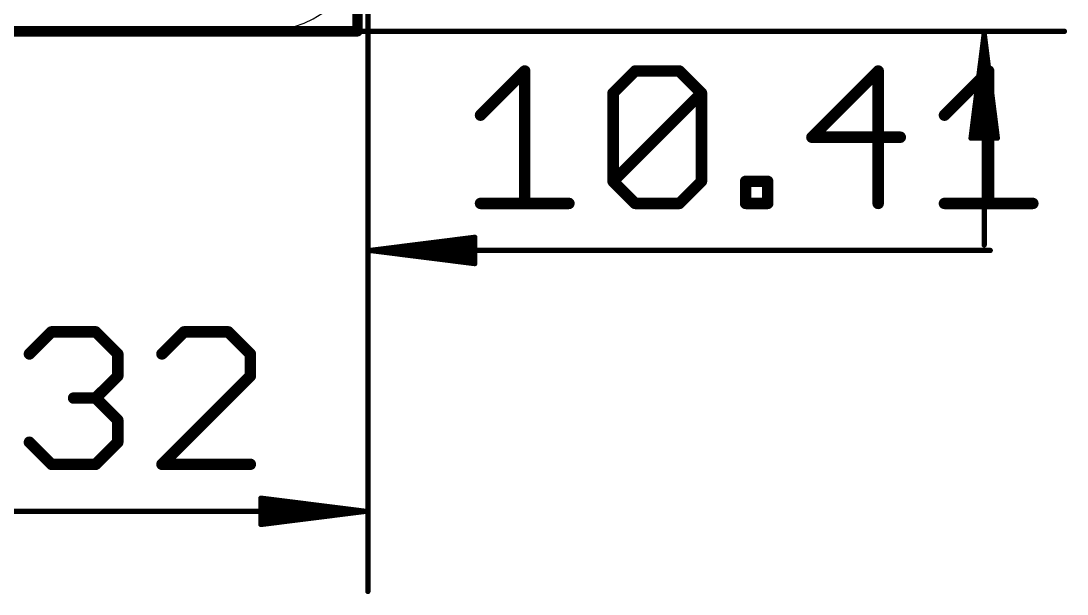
# Model space of a CAD drawing. Extents: x -12.6 to 37.3, y -13.7 to 24.4.
# Drawn here: x 11.88 to 37.32, y -13.7 to 0.25 of the extents above; entities that cross this region are included whole.
import ezdxf

# ---------------------------------------------------------------- set-up
doc = ezdxf.new("R2010")
doc.units = 0
for name, color, linetype in [('16', 132, 'CONTINUOUS'), ('20', 53, 'CONTINUOUS'), ('47', 253, 'CONTINUOUS')]:
    doc.layers.add(name, color=color, linetype=linetype)

msp = doc.modelspace()

# ---------------------------------------------------------------- linework, layer by layer
at = {"layer": '16', "const_width": 0.254}
for points in [[(20.066, 17.78), (20.066, 0)], [(20.066, 0), (0, 0)]]:
    msp.add_lwpolyline(points, dxfattribs=at)
at = {"layer": '16', "const_width": 0.127}
for points in [[(20.0025, 0, 1), (20.1295, 0)], [(20.066, -0.0635, 1), (20.066, 0.0635)]]:
    msp.add_lwpolyline(points, format="xyb", dxfattribs=at)
at = {"layer": '20'}
msp.add_line((17.78, 0), (2.54, 0), dxfattribs=at)
msp.add_arc((17.78, 2.54), 2.54, 270, 0, dxfattribs=at)
at = {"layer": '47'}
for points, const_width in [([(20.32, 8.89), (20.32, -13.634)], 0.13), ([(20.32, 8.382), (20.32, -7.284)], 0.13), ([(10.16, 0), (37.256, 0)], 0.13), ([(35.306, -0.065), (34.9868, -2.6)], 0.13), ([(35.306, -0.065), (35.046, -2.6)], 0.13), ([(35.306, -0.065), (35.176, -2.6)], 0.13), ([(35.306, -0.065), (35.306, -5.2)], 0.13), ([(35.6252, -2.6), (35.306, -0.065)], 0.13), ([(35.436, -2.6), (35.306, -0.065)], 0.13), ([(35.566, -2.6), (35.306, -0.065)], 0.13), ([(23.0597, -2.0404), (24.1342, -0.9659)], 0.2794), ([(24.1342, -0.9659), (24.1342, -4.1893)], 0.2794), ([(26.2825, -1.5032), (26.8197, -0.9659)], 0.2794), ([(26.8197, -0.9659), (27.8941, -0.9659)], 0.2794), ([(27.8941, -0.9659), (28.4314, -1.5032)], 0.2794), ([(32.7283, -0.9659), (31.1166, -2.5776)], 0.2794), ([(32.7283, -4.1893), (32.7283, -0.9659)], 0.2794), ([(34.3393, -2.0404), (35.4138, -0.9659)], 0.2794), ([(35.4138, -0.9659), (35.4138, -4.1893)], 0.2794), ([(26.2825, -3.6521), (26.2825, -1.5032)], 0.2794), ([(26.2825, -3.6521), (28.4314, -1.5032)], 0.2794), ([(28.4314, -1.5032), (28.4314, -3.6521)], 0.2794), ([(31.1166, -2.5776), (33.2655, -2.5776)], 0.2794), ([(34.9868, -2.6), (35.6252, -2.6)], 0.13), ([(26.8197, -4.1893), (26.2825, -3.6521)], 0.2794), ([(28.4314, -3.6521), (27.8941, -4.1893)], 0.2794), ([(29.5052, -4.1893), (29.5052, -3.6521)], 0.2794), ([(29.5052, -3.6521), (30.0424, -3.6521)], 0.2794), ([(30.0424, -3.6521), (30.0424, -4.1893)], 0.2794), ([(23.0597, -4.1893), (25.2086, -4.1893)], 0.2794), ([(27.8941, -4.1893), (26.8197, -4.1893)], 0.2794), ([(30.0424, -4.1893), (29.5052, -4.1893)], 0.2794), ([(34.3393, -4.1893), (36.4882, -4.1893)], 0.2794), ([(20.385, -5.334), (22.92, -5.0148)], 0.13), ([(20.385, -5.334), (22.92, -5.074)], 0.13), ([(22.92, -5.0148), (22.92, -5.6532)], 0.13), ([(20.385, -5.334), (22.92, -5.204)], 0.13), ([(20.385, -5.334), (35.4519, -5.334)], 0.13), ([(22.92, -5.6532), (20.385, -5.334)], 0.13), ([(22.92, -5.464), (20.385, -5.334)], 0.13), ([(22.92, -5.594), (20.385, -5.334)], 0.13), ([(12.0906, -7.8532), (12.6278, -7.3159)], 0.2794), ([(12.6278, -7.3159), (13.7023, -7.3159)], 0.2794), ([(13.7023, -7.3159), (14.2395, -7.8532)], 0.2794), ([(15.8506, -7.3159), (15.3134, -7.8532)], 0.2794), ([(16.925, -7.3159), (15.8506, -7.3159)], 0.2794), ([(17.4623, -7.8532), (16.925, -7.3159)], 0.2794), ([(14.2395, -7.8532), (14.2395, -8.3904)], 0.2794), ([(17.4623, -8.3904), (17.4623, -7.8532)], 0.2794), ([(14.2395, -8.3904), (13.7023, -8.9276)], 0.2794), ([(15.3134, -10.5393), (17.4623, -8.3904)], 0.2794), ([(13.7023, -8.9276), (13.1651, -8.9276)], 0.2794), ([(13.7023, -8.9276), (14.2395, -9.4649)], 0.2794), ([(14.2395, -9.4649), (14.2395, -10.0021)], 0.2794), ([(12.6278, -10.5393), (12.0906, -10.0021)], 0.2794), ([(14.2395, -10.0021), (13.7023, -10.5393)], 0.2794), ([(13.7023, -10.5393), (12.6278, -10.5393)], 0.2794), ([(17.4623, -10.5393), (15.3134, -10.5393)], 0.2794), ([(20.255, -11.684), (17.72, -11.3648)], 0.13), ([(17.72, -11.3648), (17.72, -12.0032)], 0.13), ([(20.255, -11.684), (17.72, -11.424)], 0.13), ([(0.065, -11.684), (20.255, -11.684)], 0.13), ([(20.255, -11.684), (17.72, -11.554)], 0.13), ([(17.72, -12.0032), (20.255, -11.684)], 0.13), ([(17.72, -11.814), (20.255, -11.684)], 0.13), ([(17.72, -11.944), (20.255, -11.684)], 0.13)]:
    msp.add_lwpolyline(points, dxfattribs=dict(at, const_width=const_width))
for points, const_width in [([(35.3385, -0.065, 1), (35.2735, -0.065)], 0.065), ([(35.3385, -0.0667, 1), (35.2735, -0.0633)], 0.065), ([(35.3385, -0.0633, 1), (35.2735, -0.0667)], 0.065), ([(37.256, -0.0325, 1), (37.256, 0.0325)], 0.065), ([(35.3382, -0.0609, 1), (35.2738, -0.0691)], 0.065), ([(35.3383, -0.0617, 1), (35.2737, -0.0683)], 0.065), ([(35.3383, -0.0683, 1), (35.2737, -0.0617)], 0.065), ([(35.3382, -0.0691, 1), (35.2738, -0.0609)], 0.065), ([(24.204, -0.9659, 1), (24.0643, -0.9659)], 0.1397), ([(24.1835, -1.0153, 1), (24.0848, -0.9166)], 0.1397), ([(26.8197, -0.8961, 1), (26.8197, -1.0358)], 0.1397), ([(26.8691, -1.0153, 1), (26.7703, -0.9166)], 0.1397), ([(27.9435, -0.9166, 1), (27.8447, -1.0153)], 0.1397), ([(27.8941, -1.0358, 1), (27.8941, -0.8961)], 0.1397), ([(32.7981, -0.9659, 1), (32.6584, -0.9659)], 0.1397), ([(32.7776, -1.0153, 1), (32.6789, -0.9166)], 0.1397), ([(35.4836, -0.9659, 1), (35.3439, -0.9659)], 0.1397), ([(35.4632, -1.0153, 1), (35.3644, -0.9166)], 0.1397), ([(26.3523, -1.5032, 1), (26.2126, -1.5032)], 0.1397), ([(26.2331, -1.4538, 1), (26.3318, -1.5526)], 0.1397), ([(28.5012, -1.5032, 1), (28.3615, -1.5032)], 0.1397), ([(28.4807, -1.5526, 1), (28.382, -1.4538)], 0.1397), ([(28.382, -1.5526, 1), (28.4807, -1.4538)], 0.1397), ([(23.0103, -1.991, 1), (23.1091, -2.0898)], 0.1397), ([(34.2899, -1.991, 1), (34.3887, -2.0898)], 0.1397), ([(31.1166, -2.5078, 1), (31.1166, -2.6475)], 0.1397), ([(31.0672, -2.5282, 1), (31.166, -2.627)], 0.1397), ([(33.2655, -2.6475, 1), (33.2655, -2.5078)], 0.1397), ([(34.9868, -2.5675, 1), (34.9868, -2.6325)], 0.065), ([(35.6252, -2.6325, 1), (35.6252, -2.5675)], 0.065), ([(34.9545, -2.5959, 1), (35.019, -2.6041)], 0.065), ([(35.0137, -2.5967, 1), (35.0783, -2.6033)], 0.065), ([(35.1435, -2.5983, 1), (35.2085, -2.6017)], 0.065), ([(35.4035, -2.6017, 1), (35.4685, -2.5983)], 0.065), ([(35.5337, -2.6033, 1), (35.5983, -2.5967)], 0.065), ([(35.593, -2.6041, 1), (35.6575, -2.5959)], 0.065), ([(26.3318, -3.6027, 1), (26.2331, -3.7015)], 0.1397), ([(26.2331, -3.6027, 1), (26.3318, -3.7015)], 0.1397), ([(28.4807, -3.7015, 1), (28.382, -3.6027)], 0.1397), ([(29.5052, -3.5822, 1), (29.5052, -3.7219)], 0.1397), ([(29.5751, -3.6521, 1), (29.4354, -3.6521)], 0.1397), ([(30.1123, -3.6521, 1), (29.9726, -3.6521)], 0.1397), ([(30.0424, -3.7219, 1), (30.0424, -3.5822)], 0.1397), ([(26.2126, -3.6521, 1), (26.3523, -3.6521)], 0.1397), ([(28.3615, -3.6521, 1), (28.5012, -3.6521)], 0.1397), ([(23.0597, -4.1195, 1), (23.0597, -4.2591)], 0.1397), ([(25.2086, -4.2591, 1), (25.2086, -4.1195)], 0.1397), ([(26.8197, -4.1195, 1), (26.8197, -4.2591)], 0.1397), ([(27.8941, -4.2591, 1), (27.8941, -4.1195)], 0.1397), ([(29.5052, -4.1195, 1), (29.5052, -4.2591)], 0.1397), ([(30.0424, -4.2591, 1), (30.0424, -4.1195)], 0.1397), ([(34.3393, -4.1195, 1), (34.3393, -4.2591)], 0.1397), ([(36.4882, -4.2591, 1), (36.4882, -4.1195)], 0.1397), ([(24.0643, -4.1893, 1), (24.204, -4.1893)], 0.1397), ([(26.7703, -4.2387, 1), (26.8691, -4.1399)], 0.1397), ([(27.8447, -4.1399, 1), (27.9435, -4.2387)], 0.1397), ([(29.4354, -4.1893, 1), (29.5751, -4.1893)], 0.1397), ([(29.9726, -4.1893, 1), (30.1123, -4.1893)], 0.1397), ([(32.6584, -4.1893, 1), (32.7981, -4.1893)], 0.1397), ([(35.3439, -4.1893, 1), (35.4836, -4.1893)], 0.1397), ([(22.9525, -5.0148, 1), (22.8875, -5.0148)], 0.065), ([(22.9241, -5.047, 1), (22.9159, -4.9825)], 0.065), ([(22.9233, -5.1063, 1), (22.9167, -5.0417)], 0.065), ([(20.385, -5.3015, 1), (20.385, -5.3665)], 0.065), ([(20.3891, -5.3018, 1), (20.3809, -5.3662)], 0.065), ([(20.3833, -5.3015, 1), (20.3867, -5.3665)], 0.065), ([(20.3867, -5.3015, 1), (20.3833, -5.3665)], 0.065), ([(20.3883, -5.3017, 1), (20.3817, -5.3663)], 0.065), ([(20.3817, -5.3017, 1), (20.3883, -5.3663)], 0.065), ([(20.3809, -5.3018, 1), (20.3891, -5.3662)], 0.065), ([(22.9217, -5.2365, 1), (22.9183, -5.1715)], 0.065), ([(35.2735, -5.2, 1), (35.3385, -5.2)], 0.065), ([(35.4519, -5.3665, 1), (35.4519, -5.3015)], 0.065), ([(22.9159, -5.6855, 1), (22.9241, -5.621)], 0.065), ([(22.9167, -5.6263, 1), (22.9233, -5.5617)], 0.065), ([(22.9183, -5.4965, 1), (22.9217, -5.4315)], 0.065), ([(22.8875, -5.6532, 1), (22.9525, -5.6532)], 0.065), ([(12.6278, -7.2461, 1), (12.6278, -7.3858)], 0.1397), ([(12.6772, -7.3653, 1), (12.5785, -7.2666)], 0.1397), ([(13.7517, -7.2666, 1), (13.6529, -7.3653)], 0.1397), ([(13.7023, -7.3858, 1), (13.7023, -7.2461)], 0.1397), ([(15.8506, -7.2461, 1), (15.8506, -7.3858)], 0.1397), ([(15.9, -7.3653, 1), (15.8012, -7.2666)], 0.1397), ([(16.9744, -7.2666, 1), (16.8757, -7.3653)], 0.1397), ([(16.925, -7.3858, 1), (16.925, -7.2461)], 0.1397), ([(20.2875, -7.284, 1), (20.3525, -7.284)], 0.065), ([(12.0412, -7.8038, 1), (12.14, -7.9026)], 0.1397), ([(14.3094, -7.8532, 1), (14.1697, -7.8532)], 0.1397), ([(14.1901, -7.9026, 1), (14.2889, -7.8038)], 0.1397), ([(15.264, -7.8038, 1), (15.3628, -7.9026)], 0.1397), ([(17.5321, -7.8532, 1), (17.3924, -7.8532)], 0.1397), ([(17.4129, -7.9026, 1), (17.5117, -7.8038)], 0.1397), ([(14.1697, -8.3904, 1), (14.3094, -8.3904)], 0.1397), ([(14.2889, -8.4398, 1), (14.1901, -8.341)], 0.1397), ([(17.3924, -8.3904, 1), (17.5321, -8.3904)], 0.1397), ([(17.5117, -8.4398, 1), (17.4129, -8.341)], 0.1397), ([(13.1651, -8.8578, 1), (13.1651, -8.9975)], 0.1397), ([(13.7517, -8.8782, 1), (13.6529, -8.977)], 0.1397), ([(13.6529, -8.8782, 1), (13.7517, -8.977)], 0.1397), ([(13.7023, -8.9975, 1), (13.7023, -8.8578)], 0.1397), ([(14.3094, -9.4649, 1), (14.1697, -9.4649)], 0.1397), ([(14.1901, -9.5142, 1), (14.2889, -9.4155)], 0.1397), ([(12.14, -9.9527, 1), (12.0412, -10.0515)], 0.1397), ([(14.2889, -10.0515, 1), (14.1901, -9.9527)], 0.1397), ([(14.1697, -10.0021, 1), (14.3094, -10.0021)], 0.1397), ([(12.6278, -10.4695, 1), (12.6278, -10.6092)], 0.1397), ([(12.5785, -10.5887, 1), (12.6772, -10.4899)], 0.1397), ([(13.6529, -10.4899, 1), (13.7517, -10.5887)], 0.1397), ([(13.7023, -10.6092, 1), (13.7023, -10.4695)], 0.1397), ([(15.3134, -10.4695, 1), (15.3134, -10.6092)], 0.1397), ([(15.264, -10.4899, 1), (15.3628, -10.5887)], 0.1397), ([(17.4623, -10.6092, 1), (17.4623, -10.4695)], 0.1397), ([(17.7241, -11.3325, 1), (17.7159, -11.397)], 0.065), ([(17.7525, -11.3648, 1), (17.6875, -11.3648)], 0.065), ([(17.7233, -11.3917, 1), (17.7167, -11.4563)], 0.065), ([(17.7217, -11.5215, 1), (17.7183, -11.5865)], 0.065), ([(20.2591, -11.7162, 1), (20.2509, -11.6518)], 0.065), ([(20.2509, -11.7162, 1), (20.2591, -11.6518)], 0.065), ([(20.2583, -11.7163, 1), (20.2517, -11.6517)], 0.065), ([(20.2517, -11.7163, 1), (20.2583, -11.6517)], 0.065), ([(20.2533, -11.7165, 1), (20.2567, -11.6515)], 0.065), ([(20.2567, -11.7165, 1), (20.2533, -11.6515)], 0.065), ([(20.255, -11.7165, 1), (20.255, -11.6515)], 0.065), ([(17.7183, -11.7815, 1), (17.7217, -11.8465)], 0.065), ([(17.7167, -11.9117, 1), (17.7233, -11.9763)], 0.065), ([(17.7159, -11.971, 1), (17.7241, -12.0355)], 0.065), ([(17.6875, -12.0032, 1), (17.7525, -12.0032)], 0.065), ([(20.2875, -13.634, 1), (20.3525, -13.634)], 0.065)]:
    msp.add_lwpolyline(points, format="xyb", dxfattribs=dict(at, const_width=const_width))

doc.saveas('drawing.dxf')
